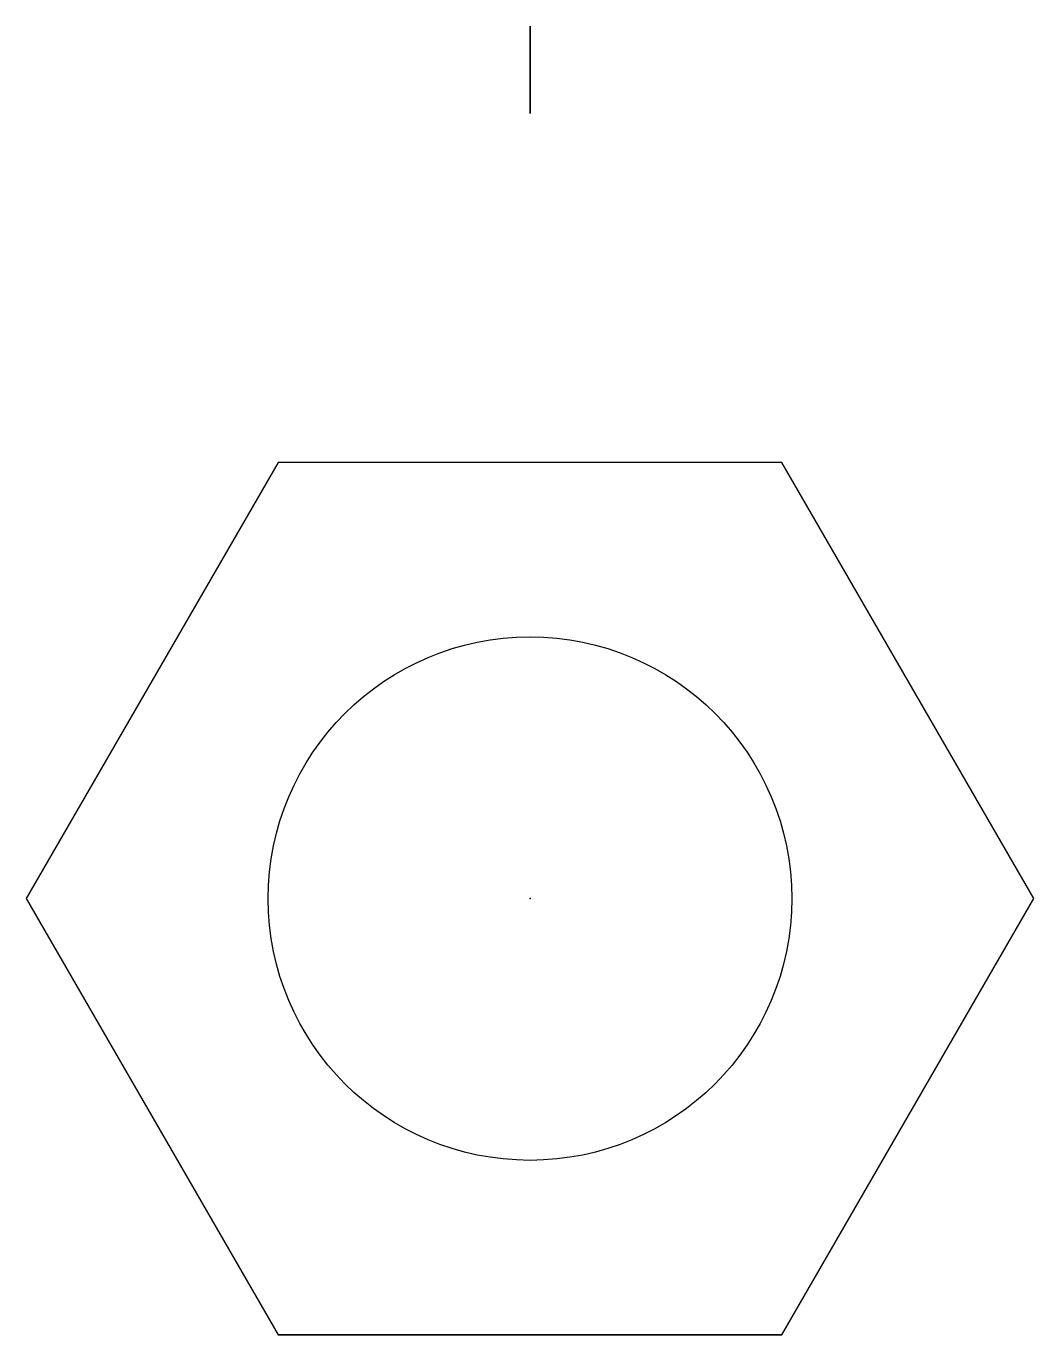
# Model space of a CAD drawing. Header units: centimetres. Extents: x -0.289 to 0.289, y -0.25 to 0.5.
import ezdxf

# ---------------------------------------------------------------- set-up
doc = ezdxf.new("R2010")
doc.units = ezdxf.units.CM
doc.header["$MEASUREMENT"] = 0
for name, color, linetype in [('Spacing sleeve TDYSFF M3 v7_Sketch1', 7, 'Continuous'), ('Spacing sleeve TDYSFF M3 v7_Sketch3', 7, 'Continuous'), ('Spacing sleeve TDYSFF M3 v7_Sketch6', 7, 'Continuous')]:
    doc.layers.add(name, color=color, linetype=linetype)

msp = doc.modelspace()

# ---------------------------------------------------------------- linework, layer by layer
at = {"layer": 'Spacing sleeve TDYSFF M3 v7_Sketch1'}
for p, q in [((-0.14434, 0.25), (-0.28868, 0)), ((0.14434, 0.25), (-0.14434, 0.25)), ((0.28868, 0), (0.14434, 0.25)), ((-0.28868, 0), (-0.14434, -0.25)), ((0.14434, -0.25), (0.28868, 0)), ((-0.14434, -0.25), (0.14434, -0.25))]:
    msp.add_line(p, q, dxfattribs=at)
msp.add_circle((0, 0), 0.15, dxfattribs=at)
msp.add_point((0, 0), dxfattribs=at)
msp.add_point((0, 0), dxfattribs=at)
msp.add_point((0, 0), dxfattribs=at)
at = {"layer": 'Spacing sleeve TDYSFF M3 v7_Sketch3'}
for p, q in [((0, 0.5, 0.25), (0, 0.5, 0.2)), ((0, 0.5, 0.25), (0, 0.45, 0.25)), ((0, 0.45, 0.25), (0, 0.5, 0.2))]:
    msp.add_line(p, q, dxfattribs=at)
msp.add_point((0, 0), dxfattribs=at)
at = {"layer": 'Spacing sleeve TDYSFF M3 v7_Sketch6'}
for p, q in [((-0.14434, -0.25), (0.14434, -0.25)), ((0.14434, -0.25, 2.5), (-0.14434, -0.25, 2.5)), ((-0.14434, -0.25, 2.5), (-0.14434, -0.25)), ((0, -0.25, 2.5), (0.05, -0.25, 2.5)), ((0, -0.25, 2.5), (0.05, -0.25, 2.45)), ((0.05, -0.25, 2.5), (0.05, -0.25, 2.45)), ((0.14434, -0.25), (0.14434, -0.25, 2.5))]:
    msp.add_line(p, q, dxfattribs=at)
msp.add_point((0, -0.25), dxfattribs=at)

doc.saveas('drawing.dxf')
